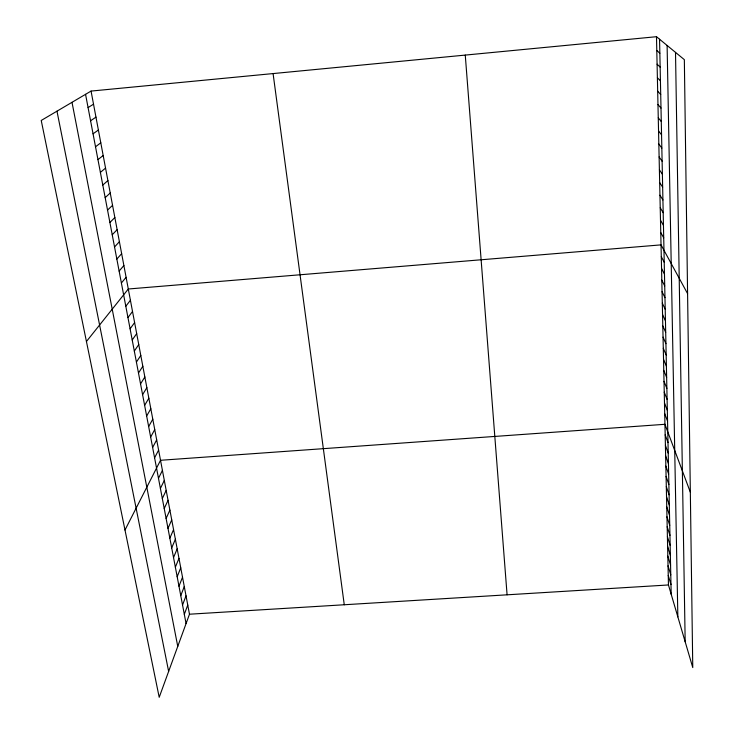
<?xml version="1.0" encoding="UTF-8"?>
<svg xmlns="http://www.w3.org/2000/svg" width="734" height="734" viewBox="0 0 734 734"><rect width="100%" height="100%" fill="white"/><g stroke="black" fill="none" stroke-linecap="round" stroke-linejoin="round"><path stroke-width="1.1" d="M91.062 91.08L189.482 614.211L159.205 697.3L41.232 120.459L91.062 91.08L656.49 36.7L684.345 59.665L692.768 667.582L668.454 584.961L656.49 36.7M184.317 614.312L187.757 605.045M182.546 605.009L186.023 595.824M180.766 595.641L184.28 586.549M178.977 586.209L182.518 577.208M177.178 576.722L180.748 567.813M175.362 567.162L178.968 558.354M173.536 557.556L177.178 548.83M171.701 547.876L175.38 539.251M169.848 538.132L173.563 529.599M167.985 528.324L171.738 519.892M166.113 518.452L169.893 510.121M164.223 508.515L168.049 500.285M162.324 498.514L166.187 490.385M160.407 488.44L164.306 480.421M158.48 478.302L162.425 470.384M124.991 530.031L160.526 460.282L664.949 424.298L690.336 492.202M154.59 457.814L158.608 450.116M152.626 447.465L156.681 439.877M150.653 437.051L154.746 429.573M148.653 426.564L152.791 419.197M146.653 416.004L150.828 408.755M144.635 405.361L148.846 398.241M142.598 394.653L146.855 387.653M140.552 383.873L144.855 376.992M138.487 373.019L142.836 366.257M136.414 362.082L140.8 355.449M134.322 351.072L138.754 344.567M132.212 339.989L136.689 333.603M130.092 328.823L134.616 322.575M127.955 317.574L132.524 311.464M125.808 306.252L130.423 300.27M86.438 341.503L128.303 289.003L661.031 244.872L687.593 293.664M121.394 283.003L126.101 277.305M119.128 271.085L123.881 265.524M116.844 259.065L121.651 253.661M114.55 246.963L119.403 241.706M112.229 234.77L117.137 229.669M109.898 222.485L114.853 217.53M107.549 210.098L112.559 205.309M105.173 197.63L110.238 192.996M102.788 185.06L107.907 180.592M100.384 172.398L105.549 168.095M97.961 159.636L103.182 155.498M95.521 146.772L100.797 142.809M93.053 133.808L98.393 130.028M90.576 120.752L95.97 117.146M88.08 107.586L93.53 104.164M189.482 614.211L668.454 584.961M656.792 50.49L659.848 53.215M657.095 64.17L660.141 67.097M657.389 77.74L660.426 80.859M657.682 91.2L660.71 94.521M657.976 104.558L660.995 108.072M658.26 117.816L661.279 121.514M658.545 130.964L661.554 134.845M658.829 144.011L661.839 148.075M659.114 156.957L662.114 161.196M659.398 169.811L662.38 174.224M659.673 182.555L662.655 187.142M659.949 195.207L662.921 199.969M660.224 207.768L663.187 212.695M660.499 220.228L663.453 225.32M660.765 232.595L663.719 237.844M661.288 256.698L664.224 262.258M661.545 268.433L664.472 274.149M661.802 280.094L664.72 285.948M662.05 291.664L664.967 297.665M662.307 303.151L665.215 309.298M662.554 314.556L665.454 320.841M662.802 325.887L665.692 332.309M663.041 337.126L665.931 343.686M663.288 348.292L666.169 354.99M663.527 359.376L666.408 366.202M663.775 370.386L666.637 377.34M664.013 381.322L666.867 388.405M664.242 392.176L667.096 399.388M664.481 402.957L667.325 410.288M664.71 413.664L667.555 421.114M665.178 434.849L668.004 442.547M665.408 445.336L668.224 453.153M665.628 455.759L668.445 463.677M665.857 466.099L668.665 474.136M666.087 476.375L668.885 484.523M666.307 486.578L669.096 494.835M666.527 496.716L669.316 505.084M666.747 506.781L669.527 515.259M666.967 516.782L669.738 525.361M667.178 526.718L669.949 535.398M667.399 536.591L670.16 545.371M667.61 546.39L670.362 555.271M667.821 556.124L670.573 565.107M668.032 565.804L670.775 574.878M668.243 575.41L670.977 584.585M56.977 111.173L168.637 671.408M72.005 102.32L177.756 646.388M85.557 94.328L186.069 623.561M273.085 73.574L344.264 604.761M465.264 55.087L507.084 594.815M659.554 39.223L671.179 594.228M667.114 45.453L677.849 616.89M675.509 52.38L685.171 641.773"/></g></svg>
